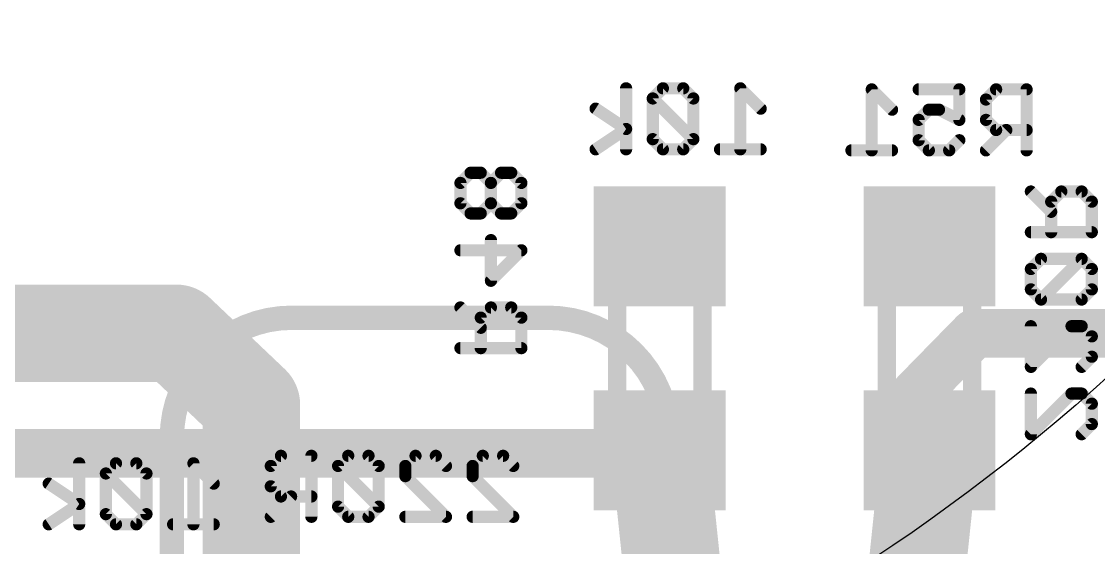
# Model space of a CAD drawing. Header units: inches. Extents: x -5 to 142, y -3 to 122.
# Drawn here: x 119.68 to 128.66, y 80.72 to 85.1 of the extents above; entities that cross this region are included whole.
import ezdxf

# ---------------------------------------------------------------- set-up
doc = ezdxf.new("R2010")
doc.units = ezdxf.units.IN
doc.header["$MEASUREMENT"] = 0
for name, color, linetype in [('1', 22, 'Continuous'), ('15', 22, 'Continuous'), ('16', 175, 'Continuous'), ('21', 253, 'Continuous'), ('26', 253, 'Continuous'), ('28', 253, 'Continuous'), ('52', 253, 'Continuous')]:
    doc.layers.add(name, color=color, linetype=linetype)

# ---------------------------------------------------------------- blocks, each defined once
blk = doc.blocks.new('RECT')
blk.add_solid([(-0.5, -0.5), (0.5, -0.5), (-0.5, 0.5), (0.5, 0.5)])

msp = doc.modelspace()

# ---------------------------------------------------------------- linework, layer by layer
msp.add_circle((118, 94), 16)
at = {"layer": '1', "const_width": 0.8128}
for points in [[(116.75, 82.5), (120.9688, 82.5)], [(120.9688, 82.5), (121.5938, 81.9062)], [(121.5938, 81.9062), (121.5938, 57.7188)]]:
    msp.add_lwpolyline(points, dxfattribs=at)
at = {"layer": '1', "const_width": 0.4064}
for points in [[(121.1087, 82.6473, 1), (120.8288, 82.3527)], [(120.9688, 82.2968, 1), (120.9688, 82.7032)], [(121.7969, 81.9062, 1), (121.3906, 81.9062)], [(121.4538, 81.7589, 1), (121.7337, 82.0536)]]:
    msp.add_lwpolyline(points, format="xyb", dxfattribs=at)
at = {"layer": '15', "const_width": 0.4064}
for points in [[(127.135, 82), (127.625, 82.5)], [(127.625, 82.5), (130.0625, 82.5)], [(127.135, 72.7856), (127.135, 82)]]:
    msp.add_lwpolyline(points, dxfattribs=at)
at = {"layer": '15', "const_width": 0.2032}
for points in [[(127.625, 82.6016, 1), (127.625, 82.3984)], [(127.6976, 82.4289, 1), (127.5524, 82.5711)], [(127.2366, 82, 1), (127.0334, 82)], [(127.0624, 82.0711, 1), (127.2076, 81.9289)]]:
    msp.add_lwpolyline(points, format="xyb", dxfattribs=at)
at = {"layer": '16'}
for points, const_width in [([(125, 81.525), (125.175, 79.85)], 0.8128), ([(127.25, 81.525), (127.075, 79.85)], 0.8128), ([(119.2812, 81.5), (124.975, 81.5)], 0.4064), ([(124.975, 81.5), (125, 81.525)], 0.4064)]:
    msp.add_lwpolyline(points, dxfattribs=dict(at, const_width=const_width))
for points, const_width in [([(125.2021, 81.5461, 1), (124.7979, 81.5039)], 0.4064), ([(127.4521, 81.5039, 1), (127.0479, 81.5461)], 0.4064), ([(124.9032, 81.5718, 1), (125.0468, 81.4282)], 0.2032), ([(125.0718, 81.4532, 1), (124.9282, 81.5968)], 0.2032), ([(124.975, 81.3984, 1), (124.975, 81.6016)], 0.2032)]:
    msp.add_lwpolyline(points, format="xyb", dxfattribs=dict(at, const_width=const_width))
at = {"layer": '21'}
for points, const_width in [([(121.93, 82.63, 0.4142), (120.93, 81.63)], 0.2032), ([(121.93, 82.6808, 1), (121.93, 82.5792)], 0.1016), ([(121.93, 82.5792, 1), (121.93, 82.6808)], 0.1016), ([(125.07, 81.63, 0.4142), (124.07, 82.63)], 0.2032), ([(124.07, 82.6808, 1), (124.07, 82.5792)], 0.1016), ([(124.07, 82.5792, 1), (124.07, 82.6808)], 0.1016), ([(120.9808, 81.63, 1), (120.8792, 81.63)], 0.1016), ([(120.8792, 81.63, 1), (120.9808, 81.63)], 0.1016), ([(125.1208, 81.63, 1), (125.0192, 81.63)], 0.1016), ([(125.0192, 81.63, 1), (125.1208, 81.63)], 0.1016)]:
    msp.add_lwpolyline(points, format="xyb", dxfattribs=dict(at, const_width=const_width))
at = {"layer": '21', "const_width": 0.2032}
for points in [[(124.07, 82.63), (121.93, 82.63)], [(120.93, 75.58), (120.93, 81.63)], [(125.07, 81.63), (125.07, 75.58)]]:
    msp.add_lwpolyline(points, dxfattribs=at)
at = {"layer": '26', "const_width": 0.1016}
for points in [[(126.938, 84.3639), (126.7685, 84.5334)], [(126.7685, 84.5334), (126.7685, 84.025)], [(127.1604, 84.5334), (127.4993, 84.5334)], [(127.4993, 84.5334), (127.4993, 84.2792)], [(127.8064, 84.5334), (127.7217, 84.4486)], [(128.0606, 84.5334), (127.8064, 84.5334)], [(128.0606, 84.025), (128.0606, 84.5334)], [(127.7217, 84.4486), (127.7217, 84.2792)], [(127.2451, 84.3639), (127.1604, 84.2792)], [(127.3298, 84.3639), (127.2451, 84.3639)], [(127.4993, 84.2792), (127.3298, 84.3639)], [(127.1604, 84.2792), (127.1604, 84.1097)], [(127.7217, 84.2792), (127.8064, 84.1944)], [(127.8912, 84.1944), (127.7217, 84.025)], [(127.8064, 84.1944), (128.0606, 84.1944)], [(127.1604, 84.1097), (127.2451, 84.025)], [(127.4146, 84.025), (127.4993, 84.1097)], [(126.938, 84.025), (126.5991, 84.025)], [(127.2451, 84.025), (127.4146, 84.025)], [(123.4222, 83.8384), (123.3375, 83.7537)], [(123.5069, 83.8384), (123.4222, 83.8384)], [(123.5917, 83.7537), (123.5069, 83.8384)], [(123.6764, 83.8384), (123.5917, 83.7537)], [(123.7611, 83.8384), (123.6764, 83.8384)], [(123.8459, 83.7537), (123.7611, 83.8384)], [(123.3375, 83.7537), (123.3375, 83.5842)], [(123.5917, 83.5842), (123.5917, 83.7537)], [(123.8459, 83.5842), (123.8459, 83.7537)], [(123.3375, 83.5842), (123.4222, 83.4995)], [(123.5069, 83.4995), (123.5917, 83.5842)], [(123.5917, 83.5842), (123.6764, 83.4995)], [(123.7611, 83.4995), (123.8459, 83.5842)], [(123.4222, 83.4995), (123.5069, 83.4995)], [(123.6764, 83.4995), (123.7611, 83.4995)], [(123.5917, 82.9382), (123.5917, 83.2771)], [(123.3375, 83.1924), (123.8459, 83.1924)], [(123.8459, 83.1924), (123.5917, 82.9382)], [(123.5069, 82.5463), (123.3375, 82.7158)], [(123.5917, 82.7158), (123.5069, 82.6311)], [(123.7611, 82.7158), (123.5917, 82.7158)], [(123.8459, 82.6311), (123.7611, 82.7158)], [(123.5069, 82.6311), (123.5069, 82.3769)], [(123.8459, 82.3769), (123.8459, 82.6311)], [(123.3375, 82.3769), (123.8459, 82.3769)]]:
    msp.add_lwpolyline(points, dxfattribs=at)
at = {"layer": '26', "const_width": 0.0508}
for points in [[(126.7939, 84.5334, 1), (126.7431, 84.5334)], [(126.7865, 84.5513, 1), (126.7506, 84.5154)], [(127.1604, 84.5588, 1), (127.1604, 84.508)], [(127.5247, 84.5334, 1), (127.4739, 84.5334)], [(127.4993, 84.508, 1), (127.4993, 84.5588)], [(127.8064, 84.5588, 1), (127.8064, 84.508)], [(127.8244, 84.5154, 1), (127.7885, 84.5513)], [(128.086, 84.5334, 1), (128.0352, 84.5334)], [(128.0606, 84.508, 1), (128.0606, 84.5588)], [(127.7471, 84.4486, 1), (127.6963, 84.4486)], [(127.7037, 84.4666, 1), (127.7396, 84.4307)], [(126.9201, 84.3459, 1), (126.956, 84.3819)], [(127.2451, 84.3893, 1), (127.2451, 84.3385)], [(127.2631, 84.3459, 1), (127.2271, 84.3819)], [(127.3412, 84.3866, 1), (127.3185, 84.3412)], [(127.3298, 84.3385, 1), (127.3298, 84.3893)], [(127.1858, 84.2792, 1), (127.135, 84.2792)], [(127.1424, 84.2971, 1), (127.1783, 84.2612)], [(127.4739, 84.2792, 1), (127.5247, 84.2792)], [(127.488, 84.2564, 1), (127.5107, 84.3019)], [(127.7396, 84.2971, 1), (127.7037, 84.2612)], [(127.6963, 84.2792, 1), (127.7471, 84.2792)], [(127.8064, 84.2198, 1), (127.8064, 84.169)], [(127.7885, 84.1765, 1), (127.8244, 84.2124)], [(127.9091, 84.1765, 1), (127.8732, 84.2124)], [(128.0606, 84.169, 1), (128.0606, 84.2198)], [(127.1783, 84.1276, 1), (127.1424, 84.0917)], [(127.135, 84.1097, 1), (127.1858, 84.1097)], [(127.5173, 84.0917, 1), (127.4814, 84.1276)], [(126.5991, 84.0504, 1), (126.5991, 83.9996)], [(126.7431, 84.025, 1), (126.7939, 84.025)], [(126.938, 83.9996, 1), (126.938, 84.0504)], [(127.2451, 84.0504, 1), (127.2451, 83.9996)], [(127.2271, 84.007, 1), (127.2631, 84.0429)], [(127.3966, 84.0429, 1), (127.4325, 84.007)], [(127.4146, 83.9996, 1), (127.4146, 84.0504)], [(127.7037, 84.0429, 1), (127.7396, 84.007)], [(128.0352, 84.025, 1), (128.086, 84.025)], [(123.4222, 83.8638, 1), (123.4222, 83.813)], [(123.4401, 83.8205, 1), (123.4042, 83.8564)], [(123.5249, 83.8564, 1), (123.489, 83.8205)], [(123.5069, 83.813, 1), (123.5069, 83.8638)], [(123.6764, 83.8638, 1), (123.6764, 83.813)], [(123.6944, 83.8205, 1), (123.6584, 83.8564)], [(123.7791, 83.8564, 1), (123.7432, 83.8205)], [(123.7611, 83.813, 1), (123.7611, 83.8638)], [(123.3629, 83.7537, 1), (123.312, 83.7537)], [(123.3195, 83.7717, 1), (123.3554, 83.7357)], [(123.5737, 83.7717, 1), (123.6096, 83.7357)], [(123.6171, 83.7537, 1), (123.5663, 83.7537)], [(123.5737, 83.7357, 1), (123.6096, 83.7717)], [(123.8713, 83.7537, 1), (123.8205, 83.7537)], [(123.8279, 83.7357, 1), (123.8638, 83.7717)], [(123.312, 83.5842, 1), (123.3629, 83.5842)], [(123.3554, 83.6022, 1), (123.3195, 83.5663)], [(123.6096, 83.6022, 1), (123.5737, 83.5663)], [(123.5663, 83.5842, 1), (123.6171, 83.5842)], [(123.6096, 83.5663, 1), (123.5737, 83.6022)], [(123.8205, 83.5842, 1), (123.8713, 83.5842)], [(123.8638, 83.5663, 1), (123.8279, 83.6022)], [(123.4222, 83.5249, 1), (123.4222, 83.4741)], [(123.4042, 83.4815, 1), (123.4401, 83.5174)], [(123.489, 83.5174, 1), (123.5249, 83.4815)], [(123.5069, 83.4741, 1), (123.5069, 83.5249)], [(123.6764, 83.5249, 1), (123.6764, 83.4741)], [(123.6584, 83.4815, 1), (123.6944, 83.5174)], [(123.7432, 83.5174, 1), (123.7791, 83.4815)], [(123.7611, 83.4741, 1), (123.7611, 83.5249)], [(123.6171, 83.2771, 1), (123.5663, 83.2771)], [(123.3375, 83.2178, 1), (123.3375, 83.167)], [(123.8638, 83.1744, 1), (123.8279, 83.2104)], [(123.8459, 83.167, 1), (123.8459, 83.2178)], [(123.5737, 82.9561, 1), (123.6096, 82.9202)], [(123.5663, 82.9382, 1), (123.6171, 82.9382)], [(123.3554, 82.7338, 1), (123.3195, 82.6979)], [(123.5917, 82.7412, 1), (123.5917, 82.6904)], [(123.6096, 82.6979, 1), (123.5737, 82.7338)], [(123.7791, 82.7338, 1), (123.7432, 82.6979)], [(123.7611, 82.6904, 1), (123.7611, 82.7412)], [(123.5323, 82.6311, 1), (123.4815, 82.6311)], [(123.489, 82.649, 1), (123.5249, 82.6131)], [(123.8713, 82.6311, 1), (123.8205, 82.6311)], [(123.8279, 82.6131, 1), (123.8638, 82.649)], [(123.489, 82.5284, 1), (123.5249, 82.5643)], [(123.3375, 82.4023, 1), (123.3375, 82.3515)], [(123.4815, 82.3769, 1), (123.5323, 82.3769)], [(123.8205, 82.3769, 1), (123.8713, 82.3769)], [(123.8459, 82.3515, 1), (123.8459, 82.4023)]]:
    msp.add_lwpolyline(points, format="xyb", dxfattribs=at)
at = {"layer": '28', "const_width": 0.1016}
for points in [[(124.7195, 84.0337), (124.7195, 84.5421)], [(125.0266, 84.5421), (124.9418, 84.4574)], [(125.196, 84.5421), (125.0266, 84.5421)], [(125.2808, 84.4574), (125.196, 84.5421)], [(125.8421, 84.3727), (125.6726, 84.5421)], [(125.6726, 84.5421), (125.6726, 84.0337)], [(124.9418, 84.4574), (124.9418, 84.1184)], [(125.2808, 84.1184), (124.9418, 84.4574)], [(125.2808, 84.1184), (125.2808, 84.4574)], [(124.7195, 84.2032), (124.4652, 84.3727)], [(124.4652, 84.0337), (124.7195, 84.2032)], [(124.9418, 84.1184), (125.0266, 84.0337)], [(125.196, 84.0337), (125.2808, 84.1184)], [(125.0266, 84.0337), (125.196, 84.0337)], [(125.8421, 84.0337), (125.5031, 84.0337)], [(128.2657, 83.5127), (128.0962, 83.6822)], [(128.3504, 83.6822), (128.2657, 83.5974)], [(128.5199, 83.6822), (128.3504, 83.6822)], [(128.6046, 83.5974), (128.5199, 83.6822)], [(128.2657, 83.5974), (128.2657, 83.3432)], [(128.6046, 83.3432), (128.6046, 83.5974)], [(128.0962, 83.3432), (128.6046, 83.3432)], [(128.1809, 83.1209), (128.0962, 83.0361)], [(128.5199, 83.1209), (128.1809, 83.1209)], [(128.1809, 82.7819), (128.5199, 83.1209)], [(128.6046, 83.0361), (128.5199, 83.1209)], [(128.0962, 83.0361), (128.0962, 82.8667)], [(128.6046, 82.8667), (128.6046, 83.0361)], [(128.0962, 82.8667), (128.1809, 82.7819)], [(128.1809, 82.7819), (128.5199, 82.7819)], [(128.5199, 82.7819), (128.6046, 82.8667)], [(128.0962, 82.5596), (128.0962, 82.2206)], [(128.0962, 82.2206), (128.4352, 82.5596)], [(128.4352, 82.5596), (128.5199, 82.5596)], [(128.5199, 82.5596), (128.6046, 82.4748)], [(128.6046, 82.4748), (128.6046, 82.3054)], [(128.6046, 82.3054), (128.5199, 82.2206)], [(128.0962, 81.9983), (128.0962, 81.6593)], [(128.0962, 81.6593), (128.4352, 81.9983)], [(128.4352, 81.9983), (128.5199, 81.9983)], [(128.5199, 81.9983), (128.6046, 81.9135)], [(128.6046, 81.9135), (128.6046, 81.744)], [(128.6046, 81.744), (128.5199, 81.6593)], [(121.8401, 81.4796), (121.7553, 81.3949)], [(122.0943, 81.4796), (121.8401, 81.4796)], [(122.0943, 80.9712), (122.0943, 81.4796)], [(122.4014, 81.4796), (122.3166, 81.3949)], [(122.5708, 81.4796), (122.4014, 81.4796)], [(122.6556, 81.3949), (122.5708, 81.4796)], [(122.8779, 81.3949), (122.9627, 81.4796)], [(122.9627, 81.4796), (123.1322, 81.4796)], [(123.1322, 81.4796), (123.2169, 81.3949)], [(123.4392, 81.3949), (123.524, 81.4796)], [(123.524, 81.4796), (123.6935, 81.4796)], [(123.6935, 81.4796), (123.7782, 81.3949)], [(120.157, 80.9087), (120.157, 81.4171)], [(120.4641, 81.4171), (120.3793, 81.3324)], [(120.6335, 81.4171), (120.4641, 81.4171)], [(120.7183, 81.3324), (120.6335, 81.4171)], [(121.2796, 81.2477), (121.1101, 81.4171)], [(121.1101, 81.4171), (121.1101, 80.9087)], [(121.7553, 81.3949), (121.7553, 81.2254)], [(122.3166, 81.3949), (122.3166, 81.0559)], [(122.6556, 81.0559), (122.3166, 81.3949)], [(122.6556, 81.0559), (122.6556, 81.3949)], [(122.8779, 81.3102), (122.8779, 81.3949)], [(123.4392, 81.3102), (123.4392, 81.3949)], [(120.3793, 81.3324), (120.3793, 80.9934)], [(120.7183, 80.9934), (120.3793, 81.3324)], [(120.7183, 80.9934), (120.7183, 81.3324)], [(123.2169, 80.9712), (122.8779, 81.3102)], [(123.7782, 80.9712), (123.4392, 81.3102)], [(120.157, 81.0782), (119.9027, 81.2477)], [(121.7553, 81.2254), (121.8401, 81.1407)], [(119.9027, 80.9087), (120.157, 81.0782)], [(121.9248, 81.1407), (121.7553, 80.9712)], [(121.8401, 81.1407), (122.0943, 81.1407)], [(120.3793, 80.9934), (120.4641, 80.9087)], [(120.6335, 80.9087), (120.7183, 80.9934)], [(122.3166, 81.0559), (122.4014, 80.9712)], [(122.5708, 80.9712), (122.6556, 81.0559)], [(120.4641, 80.9087), (120.6335, 80.9087)], [(121.2796, 80.9087), (120.9406, 80.9087)], [(122.4014, 80.9712), (122.5708, 80.9712)], [(122.8779, 80.9712), (123.2169, 80.9712)], [(123.4392, 80.9712), (123.7782, 80.9712)]]:
    msp.add_lwpolyline(points, dxfattribs=at)
at = {"layer": '28', "const_width": 0.0508}
for points in [[(124.7449, 84.5421, 1), (124.6941, 84.5421)], [(125.0266, 84.5675, 1), (125.0266, 84.5167)], [(125.0445, 84.5242, 1), (125.0086, 84.5601)], [(125.214, 84.5601, 1), (125.1781, 84.5242)], [(125.196, 84.5167, 1), (125.196, 84.5675)], [(125.6906, 84.5601, 1), (125.6546, 84.5242)], [(125.698, 84.5421, 1), (125.6472, 84.5421)], [(124.9672, 84.4574, 1), (124.9164, 84.4574)], [(124.9598, 84.4754, 1), (124.9239, 84.4394)], [(124.9239, 84.4754, 1), (124.9598, 84.4394)], [(125.3062, 84.4574, 1), (125.2554, 84.4574)], [(125.2628, 84.4394, 1), (125.2987, 84.4754)], [(124.4793, 84.3938, 1), (124.4512, 84.3515)], [(125.8241, 84.3547, 1), (125.86, 84.3906)], [(124.7336, 84.182, 1), (124.7054, 84.2243)], [(124.7054, 84.182, 1), (124.7336, 84.2243)], [(124.9164, 84.1184, 1), (124.9672, 84.1184)], [(124.9598, 84.1364, 1), (124.9239, 84.1005)], [(125.2554, 84.1184, 1), (125.3062, 84.1184)], [(125.2987, 84.1005, 1), (125.2628, 84.1364)], [(125.2628, 84.1005, 1), (125.2987, 84.1364)], [(124.4512, 84.0548, 1), (124.4793, 84.0126)], [(124.6941, 84.0337, 1), (124.7449, 84.0337)], [(125.0266, 84.0591, 1), (125.0266, 84.0083)], [(125.0086, 84.0157, 1), (125.0445, 84.0517)], [(125.1781, 84.0517, 1), (125.214, 84.0157)], [(125.196, 84.0083, 1), (125.196, 84.0591)], [(125.5031, 84.0591, 1), (125.5031, 84.0083)], [(125.6472, 84.0337, 1), (125.698, 84.0337)], [(125.8421, 84.0083, 1), (125.8421, 84.0591)], [(128.1142, 83.7001, 1), (128.0782, 83.6642)], [(128.3504, 83.7076, 1), (128.3504, 83.6568)], [(128.3684, 83.6642, 1), (128.3325, 83.7001)], [(128.5379, 83.7001, 1), (128.5019, 83.6642)], [(128.5199, 83.6568, 1), (128.5199, 83.7076)], [(128.2911, 83.5974, 1), (128.2403, 83.5974)], [(128.2477, 83.6154, 1), (128.2836, 83.5795)], [(128.63, 83.5974, 1), (128.5792, 83.5974)], [(128.5867, 83.5795, 1), (128.6226, 83.6154)], [(128.2477, 83.4947, 1), (128.2836, 83.5307)], [(128.0962, 83.3686, 1), (128.0962, 83.3178)], [(128.6046, 83.3178, 1), (128.6046, 83.3686)], [(128.2403, 83.3432, 1), (128.2911, 83.3432)], [(128.5792, 83.3432, 1), (128.63, 83.3432)], [(128.1809, 83.1463, 1), (128.1809, 83.0955)], [(128.1989, 83.1029, 1), (128.163, 83.1388)], [(128.5379, 83.1388, 1), (128.5019, 83.1029)], [(128.5379, 83.1029, 1), (128.5019, 83.1388)], [(128.5199, 83.0955, 1), (128.5199, 83.1463)], [(128.1216, 83.0361, 1), (128.0708, 83.0361)], [(128.0782, 83.0541, 1), (128.1142, 83.0182)], [(128.63, 83.0361, 1), (128.5792, 83.0361)], [(128.5867, 83.0182, 1), (128.6226, 83.0541)], [(128.1142, 82.8846, 1), (128.0782, 82.8487)], [(128.0708, 82.8667, 1), (128.1216, 82.8667)], [(128.1809, 82.8073, 1), (128.1809, 82.7565)], [(128.5199, 82.7565, 1), (128.5199, 82.8073)], [(128.5792, 82.8667, 1), (128.63, 82.8667)], [(128.6226, 82.8487, 1), (128.5867, 82.8846)], [(128.163, 82.7999, 1), (128.1989, 82.764)], [(128.163, 82.764, 1), (128.1989, 82.7999)], [(128.5019, 82.7999, 1), (128.5379, 82.764)], [(128.1216, 82.5596, 1), (128.0708, 82.5596)], [(128.4352, 82.585, 1), (128.4352, 82.5342)], [(128.4531, 82.5416, 1), (128.4172, 82.5775)], [(128.5379, 82.5775, 1), (128.5019, 82.5416)], [(128.5199, 82.5342, 1), (128.5199, 82.585)], [(128.63, 82.4748, 1), (128.5792, 82.4748)], [(128.5867, 82.4569, 1), (128.6226, 82.4928)], [(128.5792, 82.3054, 1), (128.63, 82.3054)], [(128.6226, 82.2874, 1), (128.5867, 82.3233)], [(128.0782, 82.2386, 1), (128.1142, 82.2027)], [(128.0708, 82.2206, 1), (128.1216, 82.2206)], [(128.5019, 82.2386, 1), (128.5379, 82.2027)], [(128.1216, 81.9983, 1), (128.0708, 81.9983)], [(128.4352, 82.0237, 1), (128.4352, 81.9729)], [(128.4531, 81.9803, 1), (128.4172, 82.0162)], [(128.5379, 82.0162, 1), (128.5019, 81.9803)], [(128.5199, 81.9729, 1), (128.5199, 82.0237)], [(128.63, 81.9135, 1), (128.5792, 81.9135)], [(128.5867, 81.8956, 1), (128.6226, 81.9315)], [(128.5792, 81.744, 1), (128.63, 81.744)], [(128.6226, 81.7261, 1), (128.5867, 81.762)], [(128.0782, 81.6773, 1), (128.1142, 81.6413)], [(128.0708, 81.6593, 1), (128.1216, 81.6593)], [(128.5019, 81.6773, 1), (128.5379, 81.6413)], [(121.8401, 81.505, 1), (121.8401, 81.4542)], [(121.858, 81.4617, 1), (121.8221, 81.4976)], [(122.1197, 81.4796, 1), (122.0689, 81.4796)], [(122.0943, 81.4542, 1), (122.0943, 81.505)], [(122.4014, 81.505, 1), (122.4014, 81.4542)], [(122.4193, 81.4617, 1), (122.3834, 81.4976)], [(122.5888, 81.4976, 1), (122.5529, 81.4617)], [(122.5708, 81.4542, 1), (122.5708, 81.505)], [(122.9627, 81.505, 1), (122.9627, 81.4542)], [(122.9806, 81.4617, 1), (122.9447, 81.4976)], [(123.1501, 81.4976, 1), (123.1142, 81.4617)], [(123.1322, 81.4542, 1), (123.1322, 81.505)], [(123.524, 81.505, 1), (123.524, 81.4542)], [(123.5419, 81.4617, 1), (123.506, 81.4976)], [(123.7114, 81.4976, 1), (123.6755, 81.4617)], [(123.6935, 81.4542, 1), (123.6935, 81.505)], [(120.1824, 81.4171, 1), (120.1316, 81.4171)], [(120.4641, 81.4425, 1), (120.4641, 81.3917)], [(120.482, 81.3992, 1), (120.4461, 81.4351)], [(120.6515, 81.4351, 1), (120.6156, 81.3992)], [(120.6335, 81.3917, 1), (120.6335, 81.4425)], [(121.1281, 81.4351, 1), (121.0921, 81.3992)], [(121.1355, 81.4171, 1), (121.0847, 81.4171)], [(121.7807, 81.3949, 1), (121.7299, 81.3949)], [(121.7374, 81.4129, 1), (121.7733, 81.3769)], [(122.342, 81.3949, 1), (122.2912, 81.3949)], [(122.3346, 81.4129, 1), (122.2987, 81.3769)], [(122.2987, 81.4129, 1), (122.3346, 81.3769)], [(122.681, 81.3949, 1), (122.6302, 81.3949)], [(122.6376, 81.3769, 1), (122.6735, 81.4129)], [(122.9033, 81.3949, 1), (122.8525, 81.3949)], [(122.86, 81.4129, 1), (122.8959, 81.3769)], [(123.1989, 81.3769, 1), (123.2348, 81.4129)], [(123.4646, 81.3949, 1), (123.4138, 81.3949)], [(123.4213, 81.4129, 1), (123.4572, 81.3769)], [(123.7602, 81.3769, 1), (123.7962, 81.4129)], [(120.4047, 81.3324, 1), (120.3539, 81.3324)], [(120.3973, 81.3504, 1), (120.3614, 81.3144)], [(120.3614, 81.3504, 1), (120.3973, 81.3144)], [(120.7437, 81.3324, 1), (120.6929, 81.3324)], [(120.7003, 81.3144, 1), (120.7362, 81.3504)], [(122.8525, 81.3102, 1), (122.9033, 81.3102)], [(122.8959, 81.3281, 1), (122.86, 81.2922)], [(123.4138, 81.3102, 1), (123.4646, 81.3102)], [(123.4572, 81.3281, 1), (123.4213, 81.2922)], [(119.9168, 81.2688, 1), (119.8887, 81.2265)], [(121.2616, 81.2297, 1), (121.2975, 81.2656)], [(121.7299, 81.2254, 1), (121.7807, 81.2254)], [(121.7733, 81.2434, 1), (121.7374, 81.2075)], [(120.1711, 81.057, 1), (120.1429, 81.0993)], [(121.8401, 81.1661, 1), (121.8401, 81.1153)], [(121.8221, 81.1227, 1), (121.858, 81.1586)], [(121.9428, 81.1227, 1), (121.9068, 81.1586)], [(122.0943, 81.1153, 1), (122.0943, 81.1661)], [(120.1429, 81.057, 1), (120.1711, 81.0993)], [(120.3973, 81.0114, 1), (120.3614, 80.9755)], [(120.7362, 80.9755, 1), (120.7003, 81.0114)], [(120.7003, 80.9755, 1), (120.7362, 81.0114)], [(122.2912, 81.0559, 1), (122.342, 81.0559)], [(122.3346, 81.0739, 1), (122.2987, 81.038)], [(122.6302, 81.0559, 1), (122.681, 81.0559)], [(122.6735, 81.038, 1), (122.6376, 81.0739)], [(122.6376, 81.038, 1), (122.6735, 81.0739)], [(119.8887, 80.9298, 1), (119.9168, 80.8876)], [(120.3539, 80.9934, 1), (120.4047, 80.9934)], [(120.4641, 80.9341, 1), (120.4641, 80.8833)], [(120.4461, 80.8907, 1), (120.482, 80.9267)], [(120.6156, 80.9267, 1), (120.6515, 80.8907)], [(120.6335, 80.8833, 1), (120.6335, 80.9341)], [(120.6929, 80.9934, 1), (120.7437, 80.9934)], [(120.9406, 80.9341, 1), (120.9406, 80.8833)], [(121.2796, 80.8833, 1), (121.2796, 80.9341)], [(121.7374, 80.9892, 1), (121.7733, 80.9532)], [(122.0689, 80.9712, 1), (122.1197, 80.9712)], [(122.4014, 80.9966, 1), (122.4014, 80.9458)], [(122.3834, 80.9532, 1), (122.4193, 80.9892)], [(122.5529, 80.9892, 1), (122.5888, 80.9532)], [(122.5708, 80.9458, 1), (122.5708, 80.9966)], [(122.8779, 80.9966, 1), (122.8779, 80.9458)], [(123.1989, 80.9532, 1), (123.2348, 80.9892)], [(123.2169, 80.9458, 1), (123.2169, 80.9966)], [(123.4392, 80.9966, 1), (123.4392, 80.9458)], [(123.7602, 80.9532, 1), (123.7962, 80.9892)], [(123.7782, 80.9458, 1), (123.7782, 80.9966)], [(120.1316, 80.9087, 1), (120.1824, 80.9087)], [(121.0847, 80.9087, 1), (121.1355, 80.9087)]]:
    msp.add_lwpolyline(points, format="xyb", dxfattribs=at)
at = {"layer": '52', "const_width": 0.1524}
for points in [[(124.644, 81.943), (124.644, 82.807)], [(125.356, 82.807), (125.356, 81.943)], [(126.894, 81.943), (126.894, 82.807)], [(127.606, 82.807), (127.606, 81.943)]]:
    msp.add_lwpolyline(points, dxfattribs=at)
at = {"layer": '52', "const_width": 0.0762}
for points in [[(124.6821, 82.807, 1), (124.6059, 82.807)], [(125.3941, 82.807, 1), (125.3179, 82.807)], [(126.9321, 82.807, 1), (126.8559, 82.807)], [(127.6441, 82.807, 1), (127.5679, 82.807)], [(124.6059, 81.943, 1), (124.6821, 81.943)], [(125.3179, 81.943, 1), (125.3941, 81.943)], [(126.8559, 81.943, 1), (126.9321, 81.943)], [(127.5679, 81.943, 1), (127.6441, 81.943)]]:
    msp.add_lwpolyline(points, format="xyb", dxfattribs=at)

# ---------------------------------------------------------------- block references
at = {"layer": '16', "yscale": 1.1, "rotation": 270}
for p in [(125, 83.225), (127.25, 83.225), (125, 81.525), (127.25, 81.525)]:
    msp.add_blockref('RECT', p, dxfattribs=at)
at = {"layer": '52', "xscale": 0.4064, "yscale": 0.8636, "rotation": 270}
for p in [(125, 83.01), (127.25, 83.01), (125, 81.74), (127.25, 81.74)]:
    msp.add_blockref('RECT', p, dxfattribs=at)

doc.saveas('drawing.dxf')
